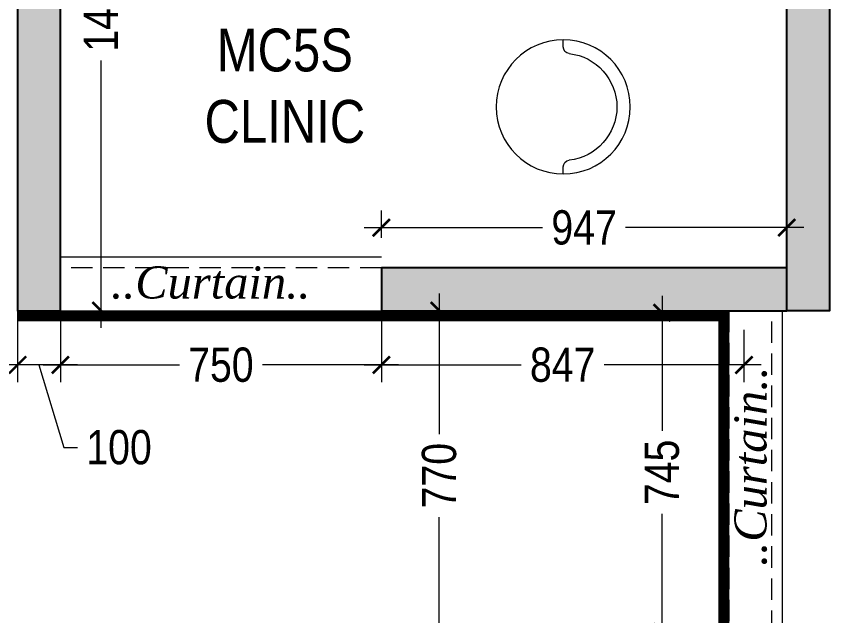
# Model space of a CAD drawing. Header units: millimetres. Extents: x 4444 to 22214, y -867569 to -857440.
# Drawn here: x 18237 to 20142, y -860718 to -859319 of the extents above; entities that cross this region are included whole.
import ezdxf
from ezdxf.lldxf.tags import DXFTag

# ---------------------------------------------------------------- set-up
doc = ezdxf.new("R2010")
doc.units = ezdxf.units.MM
doc.header["$LTSCALE"] = 40
doc.header["$PDMODE"] = 3
for name, pattern in [('a_p6_plan_L18$0$HIDDEN', [0.375, 0.25, -0.125]), ('ACAD_ISO03W100', [30, 12, -18]), ('HIDDEN2', [0.1875, 0.125, -0.0625])]:
    doc.linetypes.add(name, pattern=pattern)
for name, color, linetype, lineweight in [('curtain', 144, 'Continuous', 9), ('dimensions', 149, 'Continuous', 5), ('Floor-Unit', 1, 'Continuous', 13), ('glass', 172, 'Continuous', 18), ('IM-ANNO-HATCH', 8, 'Continuous', 5), ('LENS_CURTAIN', 5, 'a_p6_plan_L18$0$HIDDEN', 9), ('LENS_HATCH', 251, 'Continuous', 5), ('LENS_PARTITION', 21, 'Continuous', 25), ('LENS_TEXT', 31, 'HIDDEN2', 5), ('LN-TEXT', 255, 'Continuous', 0)]:
    doc.layers.add(name, color=color, linetype=linetype, lineweight=lineweight)
doc.layers.add('LK-FLUTTED FINISH', color=20, linetype='Continuous', lineweight=30, true_color=0xff5e29)
doc.styles.get("Standard").update_dxf_attribs({"font": 'ARIALN.TTF'})
tags = doc.linetypes.add('DASHED2', pattern=[0.375, 0.25, -0.125]).pattern_tags.tags
tags[6:7] = [DXFTag(74, 4), DXFTag(75, 0), DXFTag(340, '0'), DXFTag(46, 1.0), DXFTag(50, 0.0), DXFTag(44, 0.0), DXFTag(45, 0.0)]
tags[4:5] = [DXFTag(74, 4), DXFTag(75, 0), DXFTag(340, '0'), DXFTag(46, 1.0), DXFTag(50, 0.0), DXFTag(44, 0.0), DXFTag(45, 0.0)]
doc.linetypes.add('ZIGZAG', pattern='A,0.0001,-0.2,[131,ltypeshp.shx,S=0.2,R=0,X=-0.2,Y=0],-0.4,[131,ltypeshp.shx,S=0.2,R=180,X=0.2,Y=0],-0.2', length=0.8001)
doc.dimstyles.new('Working', dxfattribs={"dimscale": 0.8, "dimtxt": 100, "dimasz": 50, "dimexe": 50, "dimexo": 50, "dimgap": 25, "dimtad": 1, "dimdec": 0, "dimtxsty": 'Standard', "dimblk": 'ARCHTICK', "dimcen": 0, "dimdle": 50, "dimclrd": 250, "dimclre": 8, "dimclrt": 7, "dimazin": 3, "dimtfac": 1, "dimtdec": 0, "dimtmove": 1, "dimatfit": 3, "dimfxl": 3, "dimlwd": 5, "dimlwe": 0})

# ---------------------------------------------------------------- blocks, each defined once
blk = doc.blocks.new('_ArchTick')
at = {"const_width": 0.15}
blk.add_lwpolyline([(-0.5, -0.5), (0.5, 0.5)], dxfattribs=at)
blk = doc.blocks.new('*D29')
at = {"layer": 'Defpoints', "color": 0, "ltscale": 50, "transparency": 16777216}
for p in [(19089.9, -859961.1), (19936.9, -860011.1), (19089.9, -860132.7)]:
    blk.add_point(p, dxfattribs=at)
at = {"layer": 'dimensions', "color": 8, "linetype": 'DASHED2', "lineweight": 0, "ltscale": 50, "transparency": 16777216}
for p, q in [((19089.9, -860001.1), (19089.9, -860172.7)), ((19936.9, -860051.1), (19936.9, -860172.7))]:
    blk.add_line(p, q, dxfattribs=at)
at = {"layer": 'dimensions', "color": 250, "linetype": 'DASHED2', "lineweight": 5, "ltscale": 50, "transparency": 16777216}
for p, q in [((19049.9, -860132.7), (19420.9, -860132.7)), ((19976.9, -860132.7), (19605.8, -860132.7))]:
    blk.add_line(p, q, dxfattribs=at)
at = {"layer": 'dimensions', "color": 250, "lineweight": 5, "ltscale": 50, "transparency": 16777216, "xscale": 40, "yscale": 40, "zscale": 40, "rotation": 180}
blk.add_blockref('_ArchTick', (19089.9, -860132.7), dxfattribs=at)
at = {"layer": 'dimensions', "color": 250, "lineweight": 5, "ltscale": 50, "transparency": 16777216, "xscale": 40, "yscale": 40, "zscale": 40}
blk.add_blockref('_ArchTick', (19936.9, -860132.7), dxfattribs=at)
at = {"layer": 'dimensions', "color": 7, "ltscale": 50, "transparency": 16777216, "insert": (19513.4, -860132.7), "char_height": 80, "attachment_point": 5, "bg_fill": 3, "box_fill_scale": 1.25, "bg_fill_color": 9, "bg_fill_true_color": 13158600, "bg_fill_transparency": 0}
blk.add_mtext('\\A1;847', dxfattribs=at)
blk = doc.blocks.new('*D30')
at = {"layer": 'Defpoints', "color": 0, "ltscale": 50, "transparency": 16777216}
for p in [(18339.9, -859961.1), (19089.9, -859961.1), (18339.9, -860132.7)]:
    blk.add_point(p, dxfattribs=at)
at = {"layer": 'dimensions', "color": 8, "linetype": 'DASHED2', "lineweight": 0, "ltscale": 50, "transparency": 16777216}
for p, q in [((18339.9, -860001.1), (18339.9, -860172.7)), ((19089.9, -860001.1), (19089.9, -860172.7))]:
    blk.add_line(p, q, dxfattribs=at)
at = {"layer": 'dimensions', "color": 250, "linetype": 'DASHED2', "lineweight": 5, "ltscale": 50, "transparency": 16777216}
for p, q in [((18299.9, -860132.7), (18622.8, -860132.7)), ((19129.9, -860132.7), (18807, -860132.7))]:
    blk.add_line(p, q, dxfattribs=at)
at = {"layer": 'dimensions', "color": 250, "lineweight": 5, "ltscale": 50, "transparency": 16777216, "xscale": 40, "yscale": 40, "zscale": 40, "rotation": 180}
blk.add_blockref('_ArchTick', (18339.9, -860132.7), dxfattribs=at)
at = {"layer": 'dimensions', "color": 250, "lineweight": 5, "ltscale": 50, "transparency": 16777216, "xscale": 40, "yscale": 40, "zscale": 40}
blk.add_blockref('_ArchTick', (19089.9, -860132.7), dxfattribs=at)
at = {"layer": 'dimensions', "color": 7, "ltscale": 50, "transparency": 16777216, "insert": (18714.9, -860132.7), "char_height": 80, "attachment_point": 5, "bg_fill": 3, "box_fill_scale": 1.25, "bg_fill_color": 9, "bg_fill_true_color": 13158600, "bg_fill_transparency": 0}
blk.add_mtext('\\A1;750', dxfattribs=at)
blk = doc.blocks.new('*D31')
at = {"layer": 'Defpoints', "color": 0, "ltscale": 50, "transparency": 16777216}
for p in [(18339.9, -859849.1), (18239.9, -859955.1), (18239.9, -860132.7)]:
    blk.add_point(p, dxfattribs=at)
at = {"layer": 'dimensions', "color": 8, "linetype": 'DASHED2', "lineweight": 0, "ltscale": 50, "transparency": 16777216}
for p, q in [((18339.9, -859889.1), (18339.9, -860172.7)), ((18239.9, -859995.1), (18239.9, -860172.7))]:
    blk.add_line(p, q, dxfattribs=at)
at = {"layer": 'dimensions', "color": 250, "linetype": 'DASHED2', "lineweight": 5, "ltscale": 50, "transparency": 16777216}
for p, q in [((18379.9, -860132.7), (18199.9, -860132.7)), ((18289.9, -860132.7), (18347.6, -860325.3)), ((18347.6, -860325.3), (18387.6, -860325.3))]:
    blk.add_line(p, q, dxfattribs=at)
at = {"layer": 'dimensions', "color": 250, "lineweight": 5, "ltscale": 50, "transparency": 16777216, "xscale": 40, "yscale": 40, "zscale": 40, "rotation": 180}
blk.add_blockref('_ArchTick', (18239.9, -860132.7), dxfattribs=at)
at = {"layer": 'dimensions', "color": 250, "lineweight": 5, "ltscale": 50, "transparency": 16777216, "xscale": 40, "yscale": 40, "zscale": 40}
blk.add_blockref('_ArchTick', (18339.9, -860132.7), dxfattribs=at)
at = {"layer": 'dimensions', "color": 7, "ltscale": 50, "transparency": 16777216, "insert": (18476.9, -860325.3), "char_height": 80, "attachment_point": 5, "bg_fill": 3, "box_fill_scale": 1.25, "bg_fill_color": 9, "bg_fill_true_color": 13158600, "bg_fill_transparency": 0}
blk.add_mtext('\\A1;100', dxfattribs=at)
blk = doc.blocks.new('*D39')
at = {"layer": 'Defpoints', "color": 0, "ltscale": 50, "transparency": 16777216}
for p in [(19089.9, -860006.1), (19224.9, -860006.1), (19107.9, -860776.6)]:
    blk.add_point(p, dxfattribs=at)
at = {"layer": 'dimensions', "color": 250, "linetype": 'DASHED2', "lineweight": 5, "ltscale": 50, "transparency": 16777216}
for p, q in [((19224.9, -859966.1), (19224.9, -860299.2)), ((19224.9, -860816.6), (19224.9, -860483.4))]:
    blk.add_line(p, q, dxfattribs=at)
at = {"layer": 'dimensions', "color": 8, "linetype": 'DASHED2', "lineweight": 0, "ltscale": 50, "transparency": 16777216}
for p, q in [((19129.9, -860006.1), (19264.9, -860006.1)), ((19147.9, -860776.6), (19264.9, -860776.6))]:
    blk.add_line(p, q, dxfattribs=at)
at = {"layer": 'dimensions', "color": 250, "lineweight": 5, "ltscale": 50, "transparency": 16777216, "xscale": 40, "yscale": 40, "zscale": 40}
for p, rotation in [((19224.9, -860006.1), 90), ((19224.9, -860776.6), 270)]:
    blk.add_blockref('_ArchTick', p, dxfattribs=dict(at, rotation=rotation))
at = {"layer": 'dimensions', "color": 7, "ltscale": 50, "transparency": 16777216, "insert": (19224.9, -860391.3), "char_height": 80, "attachment_point": 5, "rotation": 90, "bg_fill": 3, "box_fill_scale": 1.25, "bg_fill_color": 9, "bg_fill_true_color": 13158600, "bg_fill_transparency": 0}
blk.add_mtext('\\A1;770', dxfattribs=at)
blk = doc.blocks.new('Chair')
at = {"layer": 'Floor-Unit', "ltscale": 100}
for p, q in [((587017.2, -21249.2), (586990.8, -21249.2)), ((587490.8, -21249.2), (587464.4, -21249.2))]:
    blk.add_line(p, q, dxfattribs=at)
blk.add_circle((587240.8, -21249.2), 250, dxfattribs=at)
for centre, radius, start, end in [((587017.2, -21274.2), 25, 6.3794, 90), ((587464.4, -21274.2), 25, 90, 173.6206), ((587240.8, -21249.2), 200, 186.3794, 353.6206)]:
    blk.add_arc(centre, radius, start, end, dxfattribs=at)
blk = doc.blocks.new('*D99')
at = {"layer": 'Defpoints', "color": 0, "ltscale": 50, "transparency": 16777216}
for p in [(18339.9, -858593.1), (18339.9, -860006.1), (18434.9, -860006.1)]:
    blk.add_point(p, dxfattribs=at)
at = {"layer": 'dimensions', "color": 250, "linetype": 'DASHED2', "lineweight": 5, "ltscale": 50, "transparency": 16777216}
for p, q in [((18434.9, -858553.1), (18434.9, -859184.7)), ((18434.9, -860046.1), (18434.9, -859414.4))]:
    blk.add_line(p, q, dxfattribs=at)
at = {"layer": 'dimensions', "color": 8, "linetype": 'DASHED2', "lineweight": 0, "ltscale": 50, "transparency": 16777216}
for p, q in [((18379.9, -858593.1), (18474.9, -858593.1)), ((18379.9, -860006.1), (18474.9, -860006.1))]:
    blk.add_line(p, q, dxfattribs=at)
at = {"layer": 'dimensions', "color": 250, "lineweight": 5, "ltscale": 50, "transparency": 16777216, "xscale": 40, "yscale": 40, "zscale": 40}
for p, rotation in [((18434.9, -858593.1), 90), ((18434.9, -860006.1), 270)]:
    blk.add_blockref('_ArchTick', p, dxfattribs=dict(at, rotation=rotation))
at = {"layer": 'dimensions', "color": 7, "ltscale": 50, "transparency": 16777216, "insert": (18434.9, -859299.6), "char_height": 80, "attachment_point": 5, "rotation": 90, "bg_fill": 3, "box_fill_scale": 1.25, "bg_fill_color": 9, "bg_fill_true_color": 13158600, "bg_fill_transparency": 0}
blk.add_mtext('\\A1;1413', dxfattribs=at)
blk = doc.blocks.new('*D100')
at = {"layer": 'Defpoints', "color": 0, "ltscale": 50, "transparency": 16777216}
for p in [(19089.9, -859812.2), (19089.9, -859956.1), (20036.9, -859956.1)]:
    blk.add_point(p, dxfattribs=at)
at = {"layer": 'glass', "color": 8, "linetype": 'DASHED2', "lineweight": 0, "ltscale": 50, "transparency": 16777216}
for p, q in [((19089.9, -859836.2), (19089.9, -859772.2)), ((20036.9, -859836.2), (20036.9, -859772.2))]:
    blk.add_line(p, q, dxfattribs=at)
at = {"layer": 'glass', "color": 250, "linetype": 'DASHED2', "lineweight": 5, "ltscale": 50, "transparency": 16777216}
for p, q in [((19049.9, -859812.2), (19470.9, -859812.2)), ((20076.9, -859812.2), (19655.8, -859812.2))]:
    blk.add_line(p, q, dxfattribs=at)
at = {"layer": 'glass', "color": 250, "lineweight": 5, "ltscale": 50, "transparency": 16777216, "xscale": 40, "yscale": 40, "zscale": 40, "rotation": 180}
blk.add_blockref('_ArchTick', (19089.9, -859812.2), dxfattribs=at)
at = {"layer": 'glass', "color": 250, "lineweight": 5, "ltscale": 50, "transparency": 16777216, "xscale": 40, "yscale": 40, "zscale": 40}
blk.add_blockref('_ArchTick', (20036.9, -859812.2), dxfattribs=at)
at = {"layer": 'glass', "color": 7, "ltscale": 50, "transparency": 16777216, "insert": (19563.4, -859812.2), "char_height": 80, "attachment_point": 5, "bg_fill": 3, "box_fill_scale": 1.25, "bg_fill_color": 9, "bg_fill_true_color": 13158600, "bg_fill_transparency": 0}
blk.add_mtext('\\A1;947', dxfattribs=at)
blk = doc.blocks.new('*D101')
at = {"layer": 'Defpoints', "color": 0, "ltscale": 50, "transparency": 16777216}
for p in [(19745.5, -860011.1), (19936.9, -860011.1), (19901.9, -860756.1)]:
    blk.add_point(p, dxfattribs=at)
at = {"layer": 'dimensions', "color": 250, "linetype": 'DASHED2', "lineweight": 5, "ltscale": 50, "transparency": 16777216}
for p, q in [((19745.5, -859971.1), (19745.5, -860291.2)), ((19745.5, -860796.1), (19745.5, -860476))]:
    blk.add_line(p, q, dxfattribs=at)
at = {"layer": 'dimensions', "color": 8, "linetype": 'DASHED2', "lineweight": 0, "ltscale": 50, "transparency": 16777216}
for p, q in [((19896.9, -860011.1), (19705.5, -860011.1)), ((19861.9, -860756.1), (19705.5, -860756.1))]:
    blk.add_line(p, q, dxfattribs=at)
at = {"layer": 'dimensions', "color": 250, "lineweight": 5, "ltscale": 50, "transparency": 16777216, "xscale": 40, "yscale": 40, "zscale": 40}
for p, rotation in [((19745.5, -860011.1), 90), ((19745.5, -860756.1), 270)]:
    blk.add_blockref('_ArchTick', p, dxfattribs=dict(at, rotation=rotation))
at = {"layer": 'dimensions', "color": 7, "ltscale": 50, "transparency": 16777216, "insert": (19745.5, -860383.6), "char_height": 80, "attachment_point": 5, "rotation": 90, "bg_fill": 3, "box_fill_scale": 1.25, "bg_fill_color": 9, "bg_fill_true_color": 13158600, "bg_fill_transparency": 0}
blk.add_mtext('\\A1;745', dxfattribs=at)
blk = doc.blocks.new('*D102')
at = {"layer": 'Defpoints', "color": 0, "ltscale": 50, "transparency": 16777216}
for p in [(20136.9, -858593.1), (20136.9, -860006.1), (20297.9, -860006.1)]:
    blk.add_point(p, dxfattribs=at)
at = {"layer": 'dimensions', "color": 250, "linetype": 'DASHED2', "lineweight": 5, "ltscale": 50, "transparency": 16777216}
for p, q in [((20297.9, -858553.1), (20297.9, -859184.7)), ((20297.9, -860046.1), (20297.9, -859414.4))]:
    blk.add_line(p, q, dxfattribs=at)
at = {"layer": 'dimensions', "color": 8, "linetype": 'DASHED2', "lineweight": 0, "ltscale": 50, "transparency": 16777216}
for p, q in [((20176.9, -858593.1), (20337.9, -858593.1)), ((20176.9, -860006.1), (20337.9, -860006.1))]:
    blk.add_line(p, q, dxfattribs=at)
at = {"layer": 'dimensions', "color": 250, "lineweight": 5, "ltscale": 50, "transparency": 16777216, "xscale": 40, "yscale": 40, "zscale": 40}
for p, rotation in [((20297.9, -858593.1), 90), ((20297.9, -860006.1), 270)]:
    blk.add_blockref('_ArchTick', p, dxfattribs=dict(at, rotation=rotation))
at = {"layer": 'dimensions', "color": 7, "ltscale": 50, "transparency": 16777216, "insert": (20297.9, -859299.6), "char_height": 80, "attachment_point": 5, "rotation": 90, "bg_fill": 3, "box_fill_scale": 1.25, "bg_fill_color": 9, "bg_fill_true_color": 13158600, "bg_fill_transparency": 0}
blk.add_mtext('\\A1;1413', dxfattribs=at)

msp = doc.modelspace()

# ---------------------------------------------------------------- linework, layer by layer
at = {"layer": 'curtain', "linetype": 'ZIGZAG', "ltscale": 3}
msp.add_lwpolyline([(20026.9, -860756.1), (20026.9, -860006.1)], dxfattribs=at)
at = {"layer": 'LENS_PARTITION'}
msp.add_lwpolyline([(20136.9, -858593.1), (20136.9, -860006.1), (20036.9, -860006.1), (20036.9, -858593.1)], close=True, dxfattribs=at)

# ---------------------------------------------------------------- block references
at = {"layer": 'Floor-Unit', "linetype": 'ByBlock', "lineweight": -2, "ltscale": 0.5, "xscale": -0.6265822784810225, "yscale": 0.6265822784810225, "zscale": 0.6265822784810225, "rotation": 90}
msp.add_blockref('Chair', (6200.4, -491575.6), dxfattribs=at)

# ---------------------------------------------------------------- texts
at = {"layer": 'LENS_TEXT', "linetype": 'Continuous', "ltscale": 3, "insert": (18864.3, -859481.5), "char_height": 100, "attachment_point": 5}
msp.add_mtext_dynamic_manual_height_columns('\\pxqc;MC5S CLINIC', width=551.363, gutter_width=1, heights=[0], dxfattribs=at)

# ---------------------------------------------------------------- dimensions: what is measured, and where the dimension line sits
at = {"layer": 'dimensions', "color": 3, "ltscale": 50, "true_color": 0x15f609}
dim = msp.add_linear_dim(base=(19089.9, -860132.7), p1=(19936.9, -860011.1), p2=(19089.9, -859961.1), dimstyle='Working', override={"dimfxl": 500, "dimfxlon": 1, "dimtfill": 1, "dimarcsym": 1}, dxfattribs=at)
dim.commit()
dim.dimension.update_dxf_attribs({"geometry": '*D29', "text_midpoint": (19513.4, -860132.7)})

# ---------------------------------------------------------------- next in the draw order: linework, layer by layer
at = {"layer": 'LENS_CURTAIN', "ltscale": 5}
msp.add_lwpolyline([(20001.9, -860006.1), (19901.9, -860006.1), (19901.9, -860756.1), (20001.9, -860756.1)], close=True, dxfattribs=at)

# ---------------------------------------------------------------- next in the draw order: texts
at = {"layer": 'LN-TEXT', "insert": (19991.2, -860608.6, 25.8), "char_height": 75, "width": 478.357, "attachment_point": 7, "rotation": 90}
msp.add_mtext('\\pxqc,t8;{\\fRomantic|b0|i1|c2|p2;..Curtain..}', dxfattribs=at)

# ---------------------------------------------------------------- next in the draw order: dimensions: what is measured, and where the dimension line sits
at = {"layer": 'dimensions', "color": 3, "ltscale": 50, "true_color": 0x15f609}
dim = msp.add_linear_dim(base=(18339.9, -860132.7), p1=(19089.9, -859961.1), p2=(18339.9, -859961.1), dimstyle='Working', override={"dimfxl": 500, "dimfxlon": 1, "dimtfill": 1, "dimarcsym": 1}, dxfattribs=at)
dim.commit()
dim.dimension.update_dxf_attribs({"geometry": '*D30', "text_midpoint": (18714.9, -860132.7)})

# ---------------------------------------------------------------- next in the draw order: dimensions: what is measured, and where the dimension line sits
dim = msp.add_linear_dim(base=(18239.9, -860132.7), p1=(18339.9, -859849.1), p2=(18239.9, -859955.1), dimstyle='Working', override={"dimfxl": 500, "dimfxlon": 1, "dimtfill": 1, "dimarcsym": 1}, dxfattribs=at)
dim.commit()
dim.dimension.update_dxf_attribs({"geometry": '*D31', "text_midpoint": (18407.6, -860325.3)})
dim = msp.add_linear_dim(base=(19224.906249, -860006.0549322), p1=(19107.8863024, -860776.5549322), p2=(19089.8863024, -860006.0549322), angle=90, dimstyle='Working', override={"dimfxl": 500, "dimfxlon": 1, "dimtfill": 1, "dimarcsym": 1}, dxfattribs=at)
dim.commit()
dim.dimension.update_dxf_attribs({"geometry": '*D39', "text_midpoint": (19224.906249, -860391.3049322)})

# ---------------------------------------------------------------- next in the draw order: hatches: boundary and pattern name
at = {"layer": 'IM-ANNO-HATCH', "ltscale": 50}
h = msp.add_hatch(dxfattribs=at)
h.set_pattern_fill('CORK', color=256, scale=200)
h.set_pattern_definition([(360, (-830.5, -17495.983), (6e-15, 25), []), (135, (-818, -17508.48), (-50, -50), [35.355339, -35.355339]), (135, (-811.75, -17508.48), (-50, -50), [35.355339, -35.355339]), (135, (-805.5, -17508.48), (-50, -50), [35.355339, -35.355339])])
h.paths.add_polyline_path([(18339.9, -858945.1), (18239.9, -858945.1), (18239.9, -860006.1), (18339.9, -860006.1)])
h.paths.add_polyline_path([(19089.9, -860006.1), (20036.9, -860006.1), (20036.9, -859906.1), (19089.9, -859906.1)])
h.paths.add_polyline_path([(20136.9, -858593.1), (20136.9, -860006.1), (20036.9, -860006.1), (20036.9, -858593.1)])
h.paths.add_polyline_path([(20001.9, -862996.1), (19901.9, -862996.1), (19901.9, -862831.1), (19901.9, -860881.1), (19901.9, -860756.1), (20001.9, -860756.1)])
h.paths.add_polyline_path([(21583.9, -863746.1), (19901.9, -863746.1), (19901.9, -863846.1), (21583.9, -863846.1)])
h.paths.add_polyline_path([(19270.9, -864338.1), (19170.9, -864338.1), (19170.9, -865406.1), (19270.9, -865406.1)])
h.paths.add_polyline_path([(19270.9, -865306.1), (21583.9, -865306.1), (21583.9, -865406.1), (19270.9, -865406.1)])

# ---------------------------------------------------------------- next in the draw order: linework, layer by layer
at = {"layer": 'curtain', "linetype": 'ZIGZAG', "ltscale": 3}
msp.add_lwpolyline([(19089.9, -859881.1), (18339.9, -859881.1)], dxfattribs=at)
at = {"layer": 'LENS_CURTAIN', "ltscale": 5}
msp.add_lwpolyline([(18339.9, -860006.1), (19089.9, -860006.1), (19089.9, -859906.1), (18339.9, -859906.1)], close=True, dxfattribs=at)
at = {"layer": 'LENS_HATCH', "color": 3, "ltscale": 50, "true_color": 0x15f609}
msp.add_lwpolyline([(18239.9, -860006.1), (18239.9, -858945.1), (17559.9, -858945.1)], dxfattribs=at)
at = {"layer": 'LENS_PARTITION'}
for points in [[(18339.9, -858945.1), (18239.9, -858945.1), (18239.9, -860006.1), (18339.9, -860006.1)], [(19089.9, -860006.1), (20036.9, -860006.1), (20036.9, -859906.1), (19089.9, -859906.1)]]:
    msp.add_lwpolyline(points, close=True, dxfattribs=at)
at = {"layer": 'LK-FLUTTED FINISH', "linetype": 'ACAD_ISO03W100', "ltscale": 0.05, "const_width": 25}
msp.add_lwpolyline([(18239.9, -860018.1), (19889.9, -860018.1), (19889.9, -860756.1)], dxfattribs=at)

# ---------------------------------------------------------------- next in the draw order: texts
at = {"layer": 'LN-TEXT', "insert": (18451.9, -859979.3, 25.8), "char_height": 75, "width": 478.357, "attachment_point": 7}
msp.add_mtext('\\pxqc,t8;{\\fRomantic|b0|i1|c2|p2;..Curtain..}', dxfattribs=at)

# ---------------------------------------------------------------- next in the draw order: dimensions: what is measured, and where the dimension line sits
at = {"layer": 'dimensions', "color": 3, "ltscale": 50, "true_color": 0x15f609}
for base, p1, p2, picture, middle in [((18434.9, -860006.1), (18339.9, -858593.1), (18339.9, -860006.1), '*D99', (18434.9, -859299.6)), ((20297.9, -860006.1), (20136.9, -858593.1), (20136.9, -860006.1), '*D102', (20297.9, -859299.6)), ((19745.5, -860011.1), (19901.9, -860756.1), (19936.9, -860011.1), '*D101', (19745.5, -860383.6))]:
    dim = msp.add_linear_dim(base=base, p1=p1, p2=p2, angle=90, dimstyle='Working', override={"dimfxl": 500, "dimfxlon": 1, "dimtfill": 1, "dimarcsym": 1}, dxfattribs=at)
    dim.commit()
    dim.dimension.update_dxf_attribs({"geometry": picture, "text_midpoint": middle})
at = {"layer": 'glass', "color": 3, "ltscale": 50, "true_color": 0x15f609}
dim = msp.add_linear_dim(base=(19089.9, -859812.2), p1=(20036.9, -859956.1), p2=(19089.9, -859956.1), dimstyle='Working', override={"dimfxl": 30, "dimfxlon": 1, "dimtfill": 1, "dimarcsym": 1}, dxfattribs=at)
dim.commit()
dim.dimension.update_dxf_attribs({"geometry": '*D100', "text_midpoint": (19563.4, -859812.2)})

doc.saveas('drawing.dxf')
